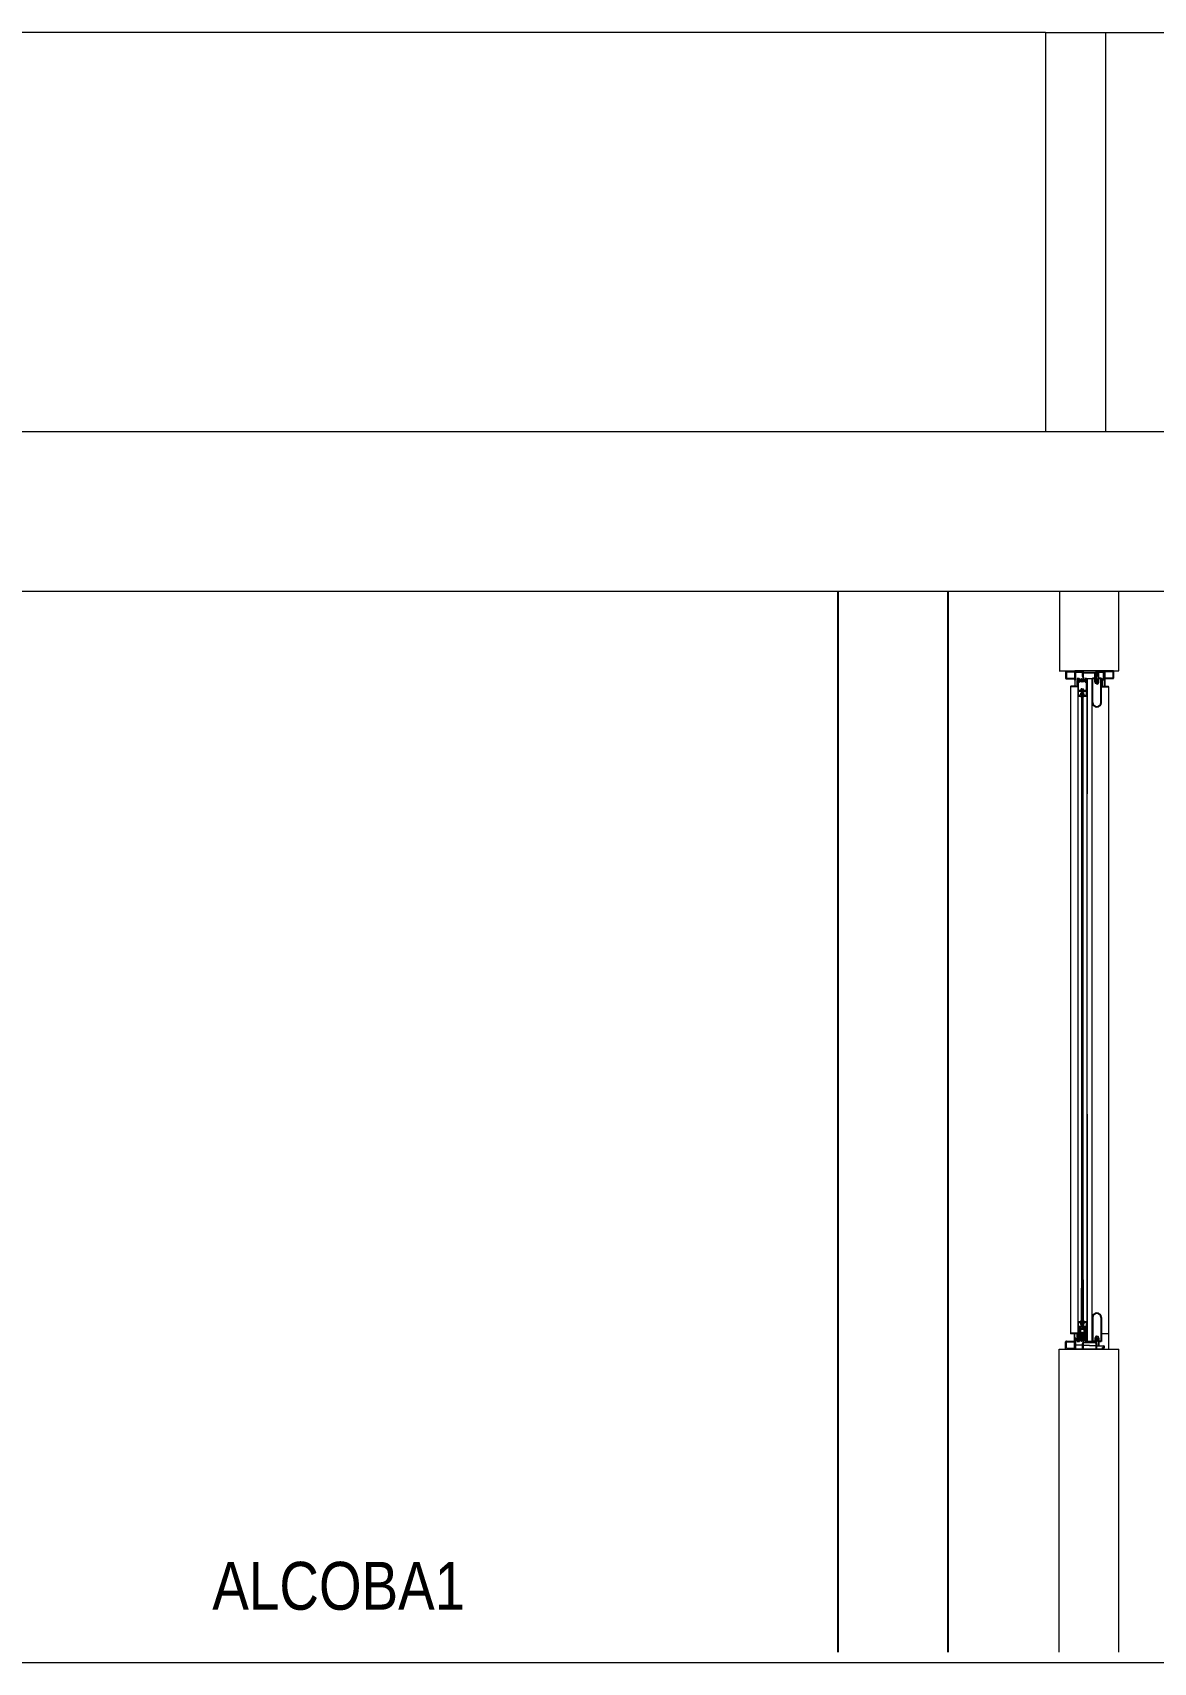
# Model space of a CAD drawing. Extents: x 1270 to 1442, y 932 to 1016.
# Drawn here: x 1431.129 to 1433.94, y 993.552 to 997.637 of the extents above; entities that cross this region are included whole.
import ezdxf

# ---------------------------------------------------------------- set-up
doc = ezdxf.new("R2010")
doc.units = 0
doc.header["$MEASUREMENT"] = 0
doc.layers.add('arquitecturapasito', color=252, linetype='Continuous', lineweight=5)
doc.layers.add('ventanas', color=4, linetype='Continuous', lineweight=9)
for name, color, linetype in [('GUIATAPA', 7, 'Continuous'), ('REFEREN', 1, 'Continuous'), ('VIDRIOS', 4, 'Continuous')]:
    doc.layers.add(name, color=color, linetype=linetype)
doc.styles.add('MtXpl_Arial_Narrow', font='')
doc.styles.get('MtXpl_Arial_Narrow').set_extended_font_data('Arial Narrow')

msp = doc.modelspace()

# ---------------------------------------------------------------- linework, layer by layer
at = {"layer": 'arquitecturapasito', "color": 252}
for p, q in [((1433.6693, 997.6375), (1422.5884, 997.6375)), ((1433.6693, 997.6375), (1436.9275, 997.6375)), ((1433.6693, 997.6375), (1433.6693, 996.6375)), ((1433.8193, 997.6375), (1433.8193, 996.6375)), ((1422.5884, 996.6375), (1436.9221, 996.6375)), ((1422.5884, 996.2375), (1436.9275, 996.2375)), ((1433.1482, 993.5775), (1433.1482, 996.2375)), ((1433.1503, 993.5775), (1433.1503, 996.2375)), ((1433.424, 993.5775), (1433.424, 996.2375)), ((1433.4261, 993.5775), (1433.4261, 996.2375)), ((1433.7049, 996.0375), (1433.7049, 996.2375)), ((1433.8534, 996.0375), (1433.8534, 996.2375)), ((1433.7035, 996.0375), (1433.8534, 996.0375)), ((1433.7035, 993.5775), (1433.7035, 994.3375)), ((1433.7035, 994.3375), (1433.8527, 994.3375)), ((1433.8534, 993.5775), (1433.8527, 994.3375)), ((1422.61, 993.5523), (1433.8482, 993.5523)), ((1422.61, 993.5523), (1436.9562, 993.5523))]:
    msp.add_line(p, q, dxfattribs=at)
at = {"layer": 'GUIATAPA'}
for p, q in [((1433.787, 995.9584), (1433.787, 996.0185)), ((1433.7937, 996.0185), (1433.787, 996.0185)), ((1433.7937, 996.0096), (1433.7937, 996.0185)), ((1433.8088, 996.0185), (1433.802, 996.0185)), ((1433.802, 996.0096), (1433.802, 996.0185)), ((1433.8088, 995.9584), (1433.8088, 996.0185)), ((1433.787, 994.4166), (1433.787, 994.3565)), ((1433.8088, 994.4166), (1433.8088, 994.3565)), ((1433.7937, 994.3565), (1433.787, 994.3565)), ((1433.7937, 994.3653), (1433.7937, 994.3565)), ((1433.802, 994.3653), (1433.802, 994.3565)), ((1433.8088, 994.3565), (1433.802, 994.3565))]:
    msp.add_line(p, q, dxfattribs=at)
for centre, radius, start, end in [((1433.7979, 996.0096), 0.00415, 180, 0), ((1433.7979, 995.9584), 0.0109, 180, 0), ((1433.7979, 994.4166), 0.0109, 0, 180), ((1433.7979, 994.3653), 0.00415, 0, 180)]:
    msp.add_arc(centre, radius, start, end, dxfattribs=at)
at = {"layer": 'REFEREN'}
for p, q in [((1433.752, 996.0172), (1433.752, 996.0103)), ((1433.7528, 996.0172), (1433.752, 996.0172)), ((1433.7528, 996.0103), (1433.7528, 996.0172)), ((1433.7699, 996.0103), (1433.7699, 996.0172)), ((1433.7699, 996.0172), (1433.7707, 996.0172)), ((1433.7707, 996.0172), (1433.7707, 996.0103)), ((1433.752, 996.0103), (1433.7528, 996.0103)), ((1433.7707, 996.0103), (1433.7699, 996.0103)), ((1433.752, 994.3647), (1433.752, 994.3578)), ((1433.7528, 994.3647), (1433.752, 994.3647)), ((1433.752, 994.3578), (1433.7528, 994.3578)), ((1433.7528, 994.3578), (1433.7528, 994.3647)), ((1433.7699, 994.3578), (1433.7699, 994.3647)), ((1433.7699, 994.3647), (1433.7707, 994.3647)), ((1433.7707, 994.3578), (1433.7699, 994.3578)), ((1433.7707, 994.3647), (1433.7707, 994.3578))]:
    msp.add_line(p, q, dxfattribs=at)
for centre, radius, start, end in [((1433.7552, 996.0217), 0.00597, 246.6273, 303.8996), ((1433.7552, 996.0215), 0.00597, 246.6273, 303.8996), ((1433.7552, 996.0211), 0.00597, 246.6273, 303.8996), ((1433.7554, 996.0248), 0.00977, 254.835, 288.7448), ((1433.7553, 996.027), 0.0122, 258.1832, 285.2584), ((1433.7549, 996.0302), 0.0155, 262.2061, 283.141), ((1433.7555, 996.0359), 0.0216, 262.7637, 277.9281), ((1433.7558, 996.0804), 0.0663, 267.4255, 272.3498), ((1433.7884, 998.1493), 2.1358, 269.0443, 269.197), ((1433.7548, 995.9472), 0.0663, 86.7939, 91.7169), ((1433.7547, 995.9976), 0.0153, 75.5606, 96.9965), ((1433.7553, 996.0048), 0.00798, 66.1874, 108.0388), ((1433.7552, 996.0027), 0.00979, 70.4331, 104.2887), ((1433.7552, 996.0064), 0.00597, 56.1004, 113.3727), ((1433.7552, 996.0061), 0.00597, 56.1004, 113.3727), ((1433.7552, 996.0058), 0.00597, 56.1004, 113.3727), ((1433.7552, 995.9914), 0.0218, 81.2955, 96.1858), ((1433.7675, 996.0217), 0.00597, 236.1004, 293.3727), ((1433.7675, 996.0215), 0.00597, 236.1004, 293.3727), ((1433.7675, 996.0211), 0.00597, 236.1004, 293.3727), ((1433.7674, 996.0248), 0.00977, 251.2552, 285.165), ((1433.7674, 996.027), 0.0122, 254.7416, 281.8168), ((1433.7672, 996.0359), 0.0216, 262.0719, 277.2363), ((1433.7669, 996.0804), 0.0663, 267.6502, 272.5745), ((1433.7343, 998.1493), 2.1358, 270.803, 270.9557), ((1433.7679, 995.9472), 0.0663, 88.2831, 93.2061), ((1433.7675, 995.9914), 0.0218, 83.8142, 98.7045), ((1433.768, 995.9976), 0.0153, 83.0035, 104.4394), ((1433.7674, 996.0048), 0.00798, 71.9612, 113.8126), ((1433.7675, 996.0027), 0.00979, 75.7113, 109.5669), ((1433.7675, 996.0064), 0.00597, 66.6273, 123.8996), ((1433.7675, 996.0061), 0.00597, 66.6273, 123.8996), ((1433.7675, 996.0058), 0.00597, 66.6273, 123.8996), ((1433.7678, 996.0302), 0.0155, 256.859, 277.7939), ((1433.7552, 994.3692), 0.00597, 246.6273, 303.8996), ((1433.7552, 994.369), 0.00597, 246.6273, 303.8996), ((1433.7552, 994.3686), 0.00597, 246.6273, 303.8996), ((1433.7554, 994.3723), 0.00977, 254.835, 288.7448), ((1433.7553, 994.3745), 0.0122, 258.1832, 285.2584), ((1433.7549, 994.3777), 0.0155, 262.2061, 283.141), ((1433.7555, 994.3834), 0.0216, 262.7637, 277.9281), ((1433.7558, 994.4279), 0.0663, 267.4255, 272.3498), ((1433.7884, 996.4968), 2.1358, 269.0443, 269.197), ((1433.7548, 994.2947), 0.0663, 86.7939, 91.7169), ((1433.7547, 994.3451), 0.0153, 75.5606, 96.9965), ((1433.7553, 994.3523), 0.00798, 66.1874, 108.0388), ((1433.7552, 994.3502), 0.00979, 70.4331, 104.2887), ((1433.7552, 994.3539), 0.00597, 56.1004, 113.3727), ((1433.7552, 994.3536), 0.00597, 56.1004, 113.3727), ((1433.7552, 994.3533), 0.00597, 56.1004, 113.3727), ((1433.7552, 994.3389), 0.0218, 81.2955, 96.1858), ((1433.7675, 994.3692), 0.00597, 236.1004, 293.3727), ((1433.7675, 994.369), 0.00597, 236.1004, 293.3727), ((1433.7675, 994.3686), 0.00597, 236.1004, 293.3727), ((1433.7674, 994.3723), 0.00977, 251.2552, 285.165), ((1433.7674, 994.3745), 0.0122, 254.7416, 281.8168), ((1433.7672, 994.3834), 0.0216, 262.0719, 277.2363), ((1433.7669, 994.4279), 0.0663, 267.6502, 272.5745), ((1433.7343, 996.4968), 2.1358, 270.803, 270.9557), ((1433.7679, 994.2947), 0.0663, 88.2831, 93.2061), ((1433.7675, 994.3389), 0.0218, 83.8142, 98.7045), ((1433.768, 994.3451), 0.0153, 83.0035, 104.4394), ((1433.7674, 994.3523), 0.00798, 71.9612, 113.8126), ((1433.7675, 994.3502), 0.00979, 75.7113, 109.5669), ((1433.7675, 994.3539), 0.00597, 66.6273, 123.8996), ((1433.7675, 994.3536), 0.00597, 66.6273, 123.8996), ((1433.7675, 994.3533), 0.00597, 66.6273, 123.8996), ((1433.7678, 994.3777), 0.0155, 256.859, 277.7939)]:
    msp.add_arc(centre, radius, start, end, dxfattribs=at)
at = {"layer": 'ventanas'}
for p, q in [((1433.7196, 996.0375), (1433.7196, 996.0192)), ((1433.7196, 996.0375), (1433.7429, 996.0375)), ((1433.7214, 996.0175), (1433.7429, 996.0175)), ((1433.7216, 996.0355), (1433.7216, 996.0195)), ((1433.7216, 996.0355), (1433.7429, 996.0355)), ((1433.7216, 996.0195), (1433.7429, 996.0195)), ((1433.8177, 996.0375), (1433.7429, 996.0375)), ((1433.7429, 996.0355), (1433.7429, 996.0195)), ((1433.7429, 996.0175), (1433.7429, 995.999)), ((1433.7482, 996.0175), (1433.7482, 996)), ((1433.7497, 996.0185), (1433.7492, 996.0185)), ((1433.7502, 996.0185), (1433.7497, 996.0185)), ((1433.7497, 995.9975), (1433.7497, 996.0185)), ((1433.7502, 996.0185), (1433.7502, 994.9266)), ((1433.7726, 996.0185), (1433.7726, 994.9266)), ((1433.7726, 996.0185), (1433.7739, 996.0185)), ((1433.7739, 996.0185), (1433.7739, 995.8488)), ((1433.7739, 996.0185), (1433.7937, 996.0185)), ((1433.7854, 996.0185), (1433.7854, 994.9266)), ((1433.7929, 996.032), (1433.8029, 996.032)), ((1433.7929, 996.0185), (1433.7929, 996.032)), ((1433.7946, 996.0071), (1433.7946, 996.032)), ((1433.8012, 996.0071), (1433.8012, 996.032)), ((1433.8029, 996.0185), (1433.8029, 996.032)), ((1433.8096, 996.0185), (1433.8088, 996.0185)), ((1433.8096, 996.0185), (1433.8096, 995.9975)), ((1433.8096, 996.0185), (1433.8101, 996.0185)), ((1433.8111, 996.0175), (1433.8111, 996)), ((1433.8164, 996.0375), (1433.8164, 995.999)), ((1433.8396, 996.0375), (1433.8177, 996.0375)), ((1433.8177, 996.0355), (1433.8177, 996.0195)), ((1433.8376, 996.0355), (1433.8177, 996.0355)), ((1433.8376, 996.0195), (1433.8177, 996.0195)), ((1433.8177, 996.0175), (1433.8177, 995.999)), ((1433.8378, 996.0175), (1433.8177, 996.0175)), ((1433.8376, 996.0355), (1433.8376, 996.0195)), ((1433.8396, 996.0375), (1433.8396, 996.0192)), ((1433.7319, 995.9975), (1433.7319, 994.9266)), ((1433.7497, 995.9975), (1433.7319, 995.9975)), ((1433.7497, 995.9975), (1433.7319, 995.9975)), ((1433.7472, 995.999), (1433.7329, 995.999)), ((1433.7637, 995.9835), (1433.759, 995.9835)), ((1433.8096, 995.9975), (1433.8274, 995.9975)), ((1433.8121, 995.999), (1433.8264, 995.999)), ((1433.8274, 995.9975), (1433.8274, 994.9266)), ((1433.7561, 995.9745), (1433.7554, 995.9745)), ((1433.7558, 995.9758), (1433.7561, 995.9758)), ((1433.7566, 995.9753), (1433.7566, 995.975)), ((1433.7662, 995.975), (1433.7662, 995.9753)), ((1433.7667, 995.9758), (1433.7669, 995.9758)), ((1433.7674, 995.9745), (1433.7667, 995.9745)), ((1433.7739, 995.8488), (1433.7739, 995.7295)), ((1433.7319, 994.9266), (1433.7319, 994.3775)), ((1433.7502, 994.9266), (1433.7502, 994.4901)), ((1433.7726, 994.9266), (1433.7726, 994.4901)), ((1433.7739, 994.9266), (1433.7739, 994.3565)), ((1433.7854, 994.9266), (1433.7854, 994.3565)), ((1433.8274, 994.9266), (1433.8274, 994.3375)), ((1433.7319, 994.4901), (1433.7319, 994.3771)), ((1433.7502, 994.4901), (1433.7502, 994.3565)), ((1433.7726, 994.4901), (1433.7726, 994.3565)), ((1433.7561, 994.4061), (1433.7554, 994.4061)), ((1433.7558, 994.4048), (1433.7561, 994.4048)), ((1433.7566, 994.4053), (1433.7566, 994.4056)), ((1433.7637, 994.3971), (1433.759, 994.3971)), ((1433.7662, 994.4056), (1433.7662, 994.4053)), ((1433.7674, 994.4061), (1433.7667, 994.4061)), ((1433.7667, 994.4048), (1433.7669, 994.4048)), ((1433.7196, 994.3375), (1433.7196, 994.3558)), ((1433.7214, 994.3575), (1433.7416, 994.3575)), ((1433.7216, 994.3395), (1433.7216, 994.3555)), ((1433.7216, 994.3555), (1433.7416, 994.3555)), ((1433.7497, 994.3775), (1433.7319, 994.3775)), ((1433.7497, 994.3775), (1433.7319, 994.3775)), ((1433.7319, 994.3775), (1433.7319, 994.377)), ((1433.7472, 994.376), (1433.7329, 994.376)), ((1433.7416, 994.3375), (1433.7416, 994.376)), ((1433.7429, 994.3375), (1433.7429, 994.376)), ((1433.7482, 994.3575), (1433.7482, 994.375)), ((1433.7501, 994.3565), (1433.7489, 994.3565)), ((1433.751, 994.3565), (1433.7489, 994.3565)), ((1433.7497, 994.3565), (1433.7492, 994.3565)), ((1433.7497, 994.3565), (1433.7497, 994.3775)), ((1433.7497, 994.3565), (1433.7497, 994.3775)), ((1433.7502, 994.3565), (1433.7497, 994.3565)), ((1433.7497, 994.3565), (1433.7501, 994.3565)), ((1433.7634, 994.3513), (1433.7634, 994.3482)), ((1433.7645, 994.3522), (1433.7635, 994.3515)), ((1433.7637, 994.3479), (1433.7955, 994.3466)), ((1433.7945, 994.3535), (1433.7647, 994.3535)), ((1433.7647, 994.3535), (1433.7647, 994.3527)), ((1433.7718, 994.3565), (1433.7739, 994.3565)), ((1433.7854, 994.3565), (1433.7739, 994.3565)), ((1433.787, 994.3565), (1433.7854, 994.3565)), ((1433.7925, 994.3565), (1433.7925, 994.3535)), ((1433.7945, 994.3527), (1433.7945, 994.3535)), ((1433.7946, 994.3642), (1433.7946, 994.3524)), ((1433.7957, 994.3515), (1433.7947, 994.3522)), ((1433.7958, 994.3469), (1433.7958, 994.3513)), ((1433.8011, 994.3642), (1433.8011, 994.3462)), ((1433.8033, 994.3565), (1433.8033, 994.346)), ((1433.8088, 994.3765), (1433.8274, 994.3765)), ((1433.7196, 994.3375), (1433.7416, 994.3375)), ((1433.7216, 994.3395), (1433.7416, 994.3395)), ((1433.8177, 994.3375), (1433.7416, 994.3375)), ((1433.8124, 994.3375), (1433.8274, 994.3375))]:
    msp.add_line(p, q, dxfattribs=at)
at = {"layer": 'ventanas', "color": 7}
for p, q in [((1433.7431, 996.0147), (1433.7431, 996.037)), ((1433.7436, 996.0375), (1433.7439, 996.0375)), ((1433.7444, 996.037), (1433.7444, 996.0355)), ((1433.7444, 996.0332), (1433.7444, 996.0147)), ((1433.7449, 996.035), (1433.7614, 996.035)), ((1433.7614, 996.0337), (1433.7449, 996.0337)), ((1433.7505, 996.018), (1433.7505, 995.975)), ((1433.7536, 996.0185), (1433.751, 996.0185)), ((1433.7523, 996.0175), (1433.7526, 996.0175)), ((1433.7541, 996.0165), (1433.7541, 996.018)), ((1433.7582, 996.0103), (1433.7582, 996.0178)), ((1433.7586, 996.0182), (1433.7591, 996.0182)), ((1433.7595, 996.0178), (1433.7595, 996.0151)), ((1433.7619, 996.0355), (1433.7619, 996.037)), ((1433.7619, 996.0231), (1433.7619, 996.0332)), ((1433.7631, 996.0218), (1433.7621, 996.0228)), ((1433.7624, 996.0375), (1433.7627, 996.0375)), ((1433.7632, 996.037), (1433.7632, 996.034)), ((1433.7632, 996.0317), (1433.7632, 996.0237)), ((1433.7632, 996.0151), (1433.7632, 996.0214)), ((1433.7634, 996.0233), (1433.7644, 996.0223)), ((1433.7637, 996.0335), (1433.7955, 996.0335)), ((1433.7955, 996.0322), (1433.7637, 996.0322)), ((1433.7645, 996.022), (1433.7645, 996.0103)), ((1433.7687, 996.018), (1433.7687, 996.0165)), ((1433.7718, 996.0185), (1433.7692, 996.0185)), ((1433.7702, 996.0175), (1433.7705, 996.0175)), ((1433.7723, 995.975), (1433.7723, 996.018)), ((1433.7947, 996.0103), (1433.7947, 996.022)), ((1433.7949, 996.0223), (1433.7959, 996.0233)), ((1433.796, 996.034), (1433.796, 996.037)), ((1433.796, 996.0237), (1433.796, 996.0317)), ((1433.796, 996.0214), (1433.796, 996.0151)), ((1433.7972, 996.0228), (1433.7962, 996.0218)), ((1433.7965, 996.0375), (1433.7968, 996.0375)), ((1433.7973, 996.037), (1433.7973, 996.0355)), ((1433.7973, 996.0332), (1433.7973, 996.0231)), ((1433.7978, 996.035), (1433.8144, 996.035)), ((1433.8144, 996.0337), (1433.7978, 996.0337)), ((1433.7997, 996.0151), (1433.7997, 996.0178)), ((1433.8001, 996.0182), (1433.8006, 996.0182)), ((1433.801, 996.0178), (1433.801, 996.0103)), ((1433.8149, 996.0355), (1433.8149, 996.037)), ((1433.8149, 996.0147), (1433.8149, 996.0332)), ((1433.8154, 996.0375), (1433.8157, 996.0375)), ((1433.8162, 996.037), (1433.8162, 996.0147)), ((1433.7439, 996.0142), (1433.7436, 996.0142)), ((1433.7518, 996.0105), (1433.7518, 996.017)), ((1433.7518, 995.989), (1433.7518, 996.0085)), ((1433.7518, 995.9763), (1433.7518, 995.986)), ((1433.7526, 996.01), (1433.7523, 996.01)), ((1433.7523, 996.009), (1433.7536, 996.009)), ((1433.7575, 995.9885), (1433.7523, 995.9885)), ((1433.7523, 995.9865), (1433.7609, 995.9865)), ((1433.7531, 996.017), (1433.7531, 996.0165)), ((1433.7531, 996.011), (1433.7531, 996.0105)), ((1433.7541, 996.0095), (1433.7541, 996.011)), ((1433.758, 995.9906), (1433.758, 995.989)), ((1433.7614, 996.0092), (1433.7582, 996.0103)), ((1433.7595, 995.993), (1433.7592, 995.993)), ((1433.7593, 995.989), (1433.7593, 995.9906)), ((1433.7597, 996.0147), (1433.7601, 996.0143)), ((1433.763, 995.9885), (1433.7598, 995.9885)), ((1433.7612, 995.9866), (1433.7614, 995.9868)), ((1433.7645, 996.0103), (1433.7614, 996.0092)), ((1433.7614, 995.9868), (1433.7615, 995.9866)), ((1433.7619, 995.9865), (1433.7705, 995.9865)), ((1433.7626, 996.0143), (1433.7631, 996.0147)), ((1433.7636, 995.993), (1433.7632, 995.993)), ((1433.7635, 995.9906), (1433.7635, 995.989)), ((1433.7648, 995.989), (1433.7648, 995.9906)), ((1433.7705, 995.9885), (1433.7653, 995.9885)), ((1433.7687, 996.011), (1433.7687, 996.0095)), ((1433.7692, 996.009), (1433.7705, 996.009)), ((1433.7697, 996.0165), (1433.7697, 996.017)), ((1433.7697, 996.0105), (1433.7697, 996.011)), ((1433.7705, 996.01), (1433.7702, 996.01)), ((1433.771, 996.017), (1433.771, 996.0105)), ((1433.771, 996.0085), (1433.771, 995.989)), ((1433.771, 995.986), (1433.771, 995.9763)), ((1433.7979, 996.0092), (1433.7947, 996.0103)), ((1433.7962, 996.0147), (1433.7966, 996.0143)), ((1433.801, 996.0103), (1433.7979, 996.0092)), ((1433.7991, 996.0143), (1433.7996, 996.0147)), ((1433.8157, 996.0142), (1433.8154, 996.0142)), ((1433.751, 995.9745), (1433.7561, 995.9745)), ((1433.7561, 995.9758), (1433.7523, 995.9758)), ((1433.7566, 995.975), (1433.7566, 995.9753)), ((1433.7662, 995.9753), (1433.7662, 995.975)), ((1433.7705, 995.9758), (1433.7667, 995.9758)), ((1433.7667, 995.9745), (1433.7718, 995.9745)), ((1433.7505, 994.4056), (1433.7505, 994.357)), ((1433.7561, 994.4061), (1433.751, 994.4061)), ((1433.7518, 994.3946), (1433.7518, 994.4043)), ((1433.7518, 994.391), (1433.7518, 994.3916)), ((1433.7518, 994.3665), (1433.7518, 994.389)), ((1433.7523, 994.4048), (1433.756, 994.4048)), ((1433.7609, 994.3941), (1433.7523, 994.3941)), ((1433.7523, 994.3921), (1433.7575, 994.3921)), ((1433.753, 994.3905), (1433.7523, 994.3905)), ((1433.7523, 994.3895), (1433.753, 994.3895)), ((1433.7535, 994.39), (1433.7535, 994.39)), ((1433.756, 994.4048), (1433.7561, 994.4048)), ((1433.7566, 994.4053), (1433.7566, 994.4056)), ((1433.758, 994.3916), (1433.758, 994.39)), ((1433.7592, 994.3876), (1433.7595, 994.3876)), ((1433.7593, 994.39), (1433.7593, 994.3916)), ((1433.7598, 994.3921), (1433.763, 994.3921)), ((1433.7614, 994.3938), (1433.7612, 994.394)), ((1433.7615, 994.394), (1433.7614, 994.3938)), ((1433.7705, 994.3941), (1433.7619, 994.3941)), ((1433.7632, 994.3876), (1433.7636, 994.3876)), ((1433.7635, 994.3916), (1433.7635, 994.39)), ((1433.7648, 994.39), (1433.7648, 994.3916)), ((1433.7653, 994.3921), (1433.7705, 994.3921)), ((1433.7662, 994.4056), (1433.7662, 994.4053)), ((1433.7718, 994.4061), (1433.7667, 994.4061)), ((1433.7667, 994.4048), (1433.7705, 994.4048)), ((1433.7693, 994.39), (1433.7693, 994.39)), ((1433.7705, 994.3905), (1433.7698, 994.3905)), ((1433.7698, 994.3895), (1433.7705, 994.3895)), ((1433.771, 994.4043), (1433.771, 994.3946)), ((1433.771, 994.3916), (1433.771, 994.391)), ((1433.771, 994.389), (1433.771, 994.3665)), ((1433.7723, 994.357), (1433.7723, 994.4056)), ((1433.7431, 994.338), (1433.7431, 994.3653)), ((1433.7436, 994.3658), (1433.7439, 994.3658)), ((1433.7444, 994.3653), (1433.7444, 994.3491)), ((1433.7444, 994.3468), (1433.7444, 994.3393)), ((1433.7448, 994.3486), (1433.7614, 994.3479)), ((1433.7614, 994.3466), (1433.7449, 994.3473)), ((1433.751, 994.3565), (1433.7536, 994.3565)), ((1433.7518, 994.358), (1433.7518, 994.3645)), ((1433.7536, 994.366), (1433.7523, 994.366)), ((1433.7523, 994.365), (1433.7526, 994.365)), ((1433.7526, 994.3575), (1433.7523, 994.3575)), ((1433.7531, 994.3645), (1433.7531, 994.364)), ((1433.7531, 994.3585), (1433.7531, 994.358)), ((1433.7541, 994.364), (1433.7541, 994.3655)), ((1433.7541, 994.357), (1433.7541, 994.3585)), ((1433.7582, 994.3646), (1433.7614, 994.3658)), ((1433.7582, 994.3572), (1433.7582, 994.3646)), ((1433.7591, 994.3568), (1433.7586, 994.3568)), ((1433.7595, 994.3599), (1433.7595, 994.3572)), ((1433.7601, 994.3607), (1433.7597, 994.3602)), ((1433.7614, 994.3658), (1433.7645, 994.3646)), ((1433.7619, 994.3484), (1433.7619, 994.3518)), ((1433.7619, 994.338), (1433.7619, 994.3461)), ((1433.7621, 994.3522), (1433.7631, 994.3532)), ((1433.7631, 994.3602), (1433.7626, 994.3607)), ((1433.7632, 994.3535), (1433.7632, 994.3599)), ((1433.7632, 994.3513), (1433.7632, 994.3483)), ((1433.7632, 994.346), (1433.7632, 994.338)), ((1433.7644, 994.3526), (1433.7634, 994.3516)), ((1433.7637, 994.3478), (1433.7955, 994.3465)), ((1433.7955, 994.3452), (1433.7637, 994.3465)), ((1433.7645, 994.3646), (1433.7645, 994.353)), ((1433.7687, 994.3655), (1433.7687, 994.364)), ((1433.7687, 994.3585), (1433.7687, 994.357)), ((1433.7705, 994.366), (1433.7692, 994.366)), ((1433.7692, 994.3565), (1433.7718, 994.3565)), ((1433.7697, 994.364), (1433.7697, 994.3645)), ((1433.7697, 994.358), (1433.7697, 994.3585)), ((1433.7702, 994.365), (1433.7705, 994.365)), ((1433.7705, 994.3575), (1433.7702, 994.3575)), ((1433.771, 994.3645), (1433.771, 994.358)), ((1433.7947, 994.3646), (1433.7979, 994.3658)), ((1433.7947, 994.353), (1433.7947, 994.3646)), ((1433.7959, 994.3516), (1433.7949, 994.3526)), ((1433.796, 994.3599), (1433.796, 994.3535)), ((1433.796, 994.347), (1433.796, 994.3513)), ((1433.796, 994.338), (1433.796, 994.3447)), ((1433.7966, 994.3607), (1433.7962, 994.3602)), ((1433.7962, 994.3532), (1433.7972, 994.3522)), ((1433.7973, 994.3518), (1433.7973, 994.3469)), ((1433.7973, 994.3446), (1433.7973, 994.338)), ((1433.7978, 994.3464), (1433.8157, 994.3455)), ((1433.8144, 994.3441), (1433.7978, 994.3451)), ((1433.7979, 994.3658), (1433.801, 994.3646)), ((1433.7996, 994.3602), (1433.7991, 994.3607)), ((1433.7997, 994.3572), (1433.7997, 994.3599)), ((1433.8006, 994.3568), (1433.8001, 994.3568)), ((1433.801, 994.3646), (1433.801, 994.3572)), ((1433.8149, 994.3423), (1433.8149, 994.3436)), ((1433.8162, 994.345), (1433.8162, 994.341)), ((1433.7456, 994.3375), (1433.7436, 994.3375)), ((1433.7449, 994.3388), (1433.7456, 994.3388)), ((1433.7461, 994.3383), (1433.7461, 994.338)), ((1433.7627, 994.3375), (1433.7624, 994.3375)), ((1433.7968, 994.3375), (1433.7965, 994.3375)), ((1433.8119, 994.338), (1433.8119, 994.3413)), ((1433.8124, 994.3418), (1433.8144, 994.3418)), ((1433.8127, 994.3375), (1433.8124, 994.3375)), ((1433.8132, 994.3375), (1433.8132, 994.3375)), ((1433.8157, 994.3405), (1433.8137, 994.3405))]:
    msp.add_line(p, q, dxfattribs=at)
at = {"layer": 'ventanas', "linetype": 'Continuous'}
for p, q in [((1433.7482, 996.0174), (1433.7492, 996.0185)), ((1433.7482, 996.0165), (1433.7497, 996.018)), ((1433.7482, 996.0156), (1433.7497, 996.0171)), ((1433.8096, 996.0178), (1433.8102, 996.0185)), ((1433.8096, 996.0169), (1433.8108, 996.0182)), ((1433.8096, 996.016), (1433.8111, 996.0175)), ((1433.7319, 995.9976), (1433.7333, 995.999)), ((1433.7327, 995.9975), (1433.7342, 995.999)), ((1433.7335, 995.9975), (1433.735, 995.999)), ((1433.7344, 995.9975), (1433.7359, 995.999)), ((1433.7353, 995.9975), (1433.7368, 995.999)), ((1433.7362, 995.9975), (1433.7377, 995.999)), ((1433.7371, 995.9975), (1433.7386, 995.999)), ((1433.738, 995.9975), (1433.7395, 995.999)), ((1433.7388, 995.9975), (1433.7403, 995.999)), ((1433.7397, 995.9975), (1433.7412, 995.999)), ((1433.7406, 995.9975), (1433.7421, 995.999)), ((1433.7415, 995.9975), (1433.743, 995.999)), ((1433.7424, 995.9975), (1433.7439, 995.999)), ((1433.7433, 995.9975), (1433.7448, 995.999)), ((1433.7441, 995.9975), (1433.7456, 995.999)), ((1433.745, 995.9975), (1433.7465, 995.999)), ((1433.7459, 995.9975), (1433.7475, 995.999)), ((1433.7468, 995.9975), (1433.7497, 996.0004)), ((1433.7477, 995.9975), (1433.7497, 995.9995)), ((1433.7481, 995.9997), (1433.7497, 996.0012)), ((1433.7482, 996.0148), (1433.7497, 996.0163)), ((1433.7482, 996.0139), (1433.7497, 996.0154)), ((1433.7482, 996.013), (1433.7497, 996.0145)), ((1433.7482, 996.0121), (1433.7497, 996.0136)), ((1433.7482, 996.0112), (1433.7497, 996.0127)), ((1433.7482, 996.0103), (1433.7497, 996.0118)), ((1433.7482, 996.0095), (1433.7497, 996.011)), ((1433.7482, 996.0086), (1433.7497, 996.0101)), ((1433.7482, 996.0077), (1433.7497, 996.0092)), ((1433.7482, 996.0068), (1433.7497, 996.0083)), ((1433.7482, 996.0059), (1433.7497, 996.0074)), ((1433.7482, 996.005), (1433.7497, 996.0065)), ((1433.7482, 996.0042), (1433.7497, 996.0057)), ((1433.7482, 996.0033), (1433.7497, 996.0048)), ((1433.7482, 996.0024), (1433.7497, 996.0039)), ((1433.7482, 996.0015), (1433.7497, 996.003)), ((1433.7482, 996.0006), (1433.7497, 996.0021)), ((1433.7486, 995.9975), (1433.7497, 995.9986)), ((1433.7494, 995.9975), (1433.7497, 995.9977)), ((1433.8096, 996.0152), (1433.8111, 996.0167)), ((1433.8096, 996.0143), (1433.8111, 996.0158)), ((1433.8096, 996.0134), (1433.8111, 996.0149)), ((1433.8096, 996.0125), (1433.8111, 996.014)), ((1433.8096, 996.0116), (1433.8111, 996.0131)), ((1433.8096, 996.0107), (1433.8111, 996.0122)), ((1433.8096, 996.0099), (1433.8111, 996.0114)), ((1433.8096, 996.009), (1433.8111, 996.0105)), ((1433.8096, 996.0081), (1433.8111, 996.0096)), ((1433.8096, 996.0072), (1433.8111, 996.0087)), ((1433.8096, 996.0063), (1433.8111, 996.0078)), ((1433.8096, 996.0054), (1433.8111, 996.0069)), ((1433.8096, 996.0045), (1433.8111, 996.006)), ((1433.8096, 996.0037), (1433.8111, 996.0052)), ((1433.8096, 996.0028), (1433.8111, 996.0043)), ((1433.8096, 996.0019), (1433.8111, 996.0034)), ((1433.8096, 996.001), (1433.8111, 996.0025)), ((1433.8096, 996.0001), (1433.8111, 996.0016)), ((1433.8096, 995.9992), (1433.8111, 996.0007)), ((1433.8096, 995.9984), (1433.8111, 995.9999)), ((1433.8096, 995.9975), (1433.8113, 995.9993)), ((1433.8104, 995.9975), (1433.8119, 995.999)), ((1433.8113, 995.9975), (1433.8128, 995.999)), ((1433.8122, 995.9975), (1433.8137, 995.999)), ((1433.8131, 995.9975), (1433.8146, 995.999)), ((1433.814, 995.9975), (1433.8155, 995.999)), ((1433.8149, 995.9975), (1433.8164, 995.999)), ((1433.8157, 995.9975), (1433.8172, 995.999)), ((1433.8166, 995.9975), (1433.8181, 995.999)), ((1433.8175, 995.9975), (1433.819, 995.999)), ((1433.8184, 995.9975), (1433.8199, 995.999)), ((1433.8193, 995.9975), (1433.8208, 995.999)), ((1433.8202, 995.9975), (1433.8217, 995.999)), ((1433.821, 995.9975), (1433.8225, 995.999)), ((1433.8219, 995.9975), (1433.8234, 995.999)), ((1433.8228, 995.9975), (1433.8243, 995.999)), ((1433.8237, 995.9975), (1433.8252, 995.999)), ((1433.8246, 995.9975), (1433.8261, 995.999)), ((1433.8255, 995.9975), (1433.8268, 995.9988)), ((1433.8263, 995.9975), (1433.8272, 995.9984)), ((1433.8272, 995.9975), (1433.8274, 995.9976)), ((1433.7319, 994.3774), (1433.7333, 994.376)), ((1433.7327, 994.3775), (1433.7342, 994.376)), ((1433.7335, 994.3775), (1433.735, 994.376)), ((1433.7344, 994.3775), (1433.7359, 994.376)), ((1433.7353, 994.3775), (1433.7368, 994.376)), ((1433.7362, 994.3775), (1433.7377, 994.376)), ((1433.7371, 994.3775), (1433.7386, 994.376)), ((1433.738, 994.3775), (1433.7395, 994.376)), ((1433.7388, 994.3775), (1433.7403, 994.376)), ((1433.7397, 994.3775), (1433.7412, 994.376)), ((1433.7406, 994.3775), (1433.7421, 994.376)), ((1433.7415, 994.3775), (1433.743, 994.376)), ((1433.7424, 994.3775), (1433.7439, 994.376)), ((1433.7433, 994.3775), (1433.7448, 994.376)), ((1433.7441, 994.3775), (1433.7456, 994.376)), ((1433.745, 994.3775), (1433.7465, 994.376)), ((1433.7459, 994.3775), (1433.7475, 994.3759)), ((1433.7468, 994.3775), (1433.7497, 994.3746)), ((1433.7477, 994.3775), (1433.7497, 994.3755)), ((1433.7481, 994.3753), (1433.7497, 994.3737)), ((1433.7482, 994.3743), (1433.7497, 994.3728)), ((1433.7482, 994.3734), (1433.7497, 994.3719)), ((1433.7482, 994.3726), (1433.7497, 994.3711)), ((1433.7482, 994.3717), (1433.7497, 994.3702)), ((1433.7482, 994.3708), (1433.7497, 994.3693)), ((1433.7482, 994.3699), (1433.7497, 994.3684)), ((1433.7482, 994.369), (1433.7497, 994.3675)), ((1433.7482, 994.3681), (1433.7497, 994.3666)), ((1433.7482, 994.3673), (1433.7497, 994.3658)), ((1433.7482, 994.3664), (1433.7497, 994.3649)), ((1433.7482, 994.3655), (1433.7497, 994.364)), ((1433.7482, 994.3646), (1433.7497, 994.3631)), ((1433.7482, 994.3637), (1433.7497, 994.3622)), ((1433.7482, 994.3628), (1433.7497, 994.3613)), ((1433.7482, 994.362), (1433.7497, 994.3605)), ((1433.7482, 994.3611), (1433.7497, 994.3596)), ((1433.7482, 994.3602), (1433.7497, 994.3587)), ((1433.7482, 994.3593), (1433.7497, 994.3578)), ((1433.7482, 994.3584), (1433.7497, 994.3569)), ((1433.7482, 994.3575), (1433.7492, 994.3565)), ((1433.7486, 994.3775), (1433.7497, 994.3764)), ((1433.7494, 994.3775), (1433.7497, 994.3772))]:
    msp.add_line(p, q, dxfattribs=at)
at = {"layer": 'ventanas', "color": 4}
for p, q in [((1433.7594, 995.9825), (1433.7594, 994.9266)), ((1433.7604, 995.8488), (1433.7604, 995.9833)), ((1433.7614, 994.9266), (1433.7614, 995.9835)), ((1433.7624, 995.8488), (1433.7624, 995.9833)), ((1433.7634, 994.9266), (1433.7634, 995.9825)), ((1433.7604, 995.8488), (1433.7604, 995.7295)), ((1433.7624, 995.8488), (1433.7624, 995.7295)), ((1433.7594, 994.9266), (1433.7594, 994.4901)), ((1433.7604, 994.9266), (1433.7604, 994.3987)), ((1433.7614, 994.4901), (1433.7614, 994.9266)), ((1433.7624, 994.9266), (1433.7624, 994.3987)), ((1433.7634, 994.5108), (1433.7634, 994.9266)), ((1433.7634, 994.5108), (1433.7634, 994.3995)), ((1433.7594, 994.3995), (1433.7594, 994.4901)), ((1433.7614, 994.4901), (1433.7614, 994.3985))]:
    msp.add_line(p, q, dxfattribs=at)
at = {"layer": 'ventanas'}
for centre, radius, start, end in [((1433.7215, 996.0194), 0.00191, 173.8359, 273.0344), ((1433.7495, 996.0172), 0.00136, 103.6839, 166.3161), ((1433.8101, 996.0175), 0.001, 0, 90), ((1433.8377, 996.0194), 0.00191, 266.9656, 6.1641), ((1433.7329, 995.9979), 0.00112, 92.4486, 200.1712), ((1433.7472, 996), 0.001, 270, 0), ((1433.7119, 995.9964), 0.0485, 334.8674, 344.0172), ((1433.759, 995.983), 0.0005, 90, 174.3462), ((1433.7637, 995.983), 0.0005, 5.6538, 90), ((1433.8108, 995.9964), 0.0485, 195.9828, 205.1326), ((1433.8121, 996), 0.001, 180, 270), ((1433.8262, 995.9978), 0.0012, 345.1862, 82.1939), ((1433.76, 995.9787), 0.00626, 222.5068, 264.3631), ((1433.7561, 995.9753), 0.0005, 0, 89.6311), ((1433.7561, 995.975), 0.0005, 270, 360), ((1433.7628, 995.9787), 0.00626, 275.6369, 317.4932), ((1433.7667, 995.9753), 0.000499, 90.2799, 179.911), ((1433.7667, 995.975), 0.0005, 180, 270), ((1433.76, 994.4019), 0.00626, 95.6369, 137.4932), ((1433.7119, 994.3842), 0.0485, 15.9828, 25.1326), ((1433.7561, 994.4056), 0.0005, 0, 90), ((1433.7561, 994.4053), 0.0005, 270.3689, 360), ((1433.759, 994.3976), 0.0005, 185.6538, 270), ((1433.7628, 994.4019), 0.00626, 42.5068, 84.3631), ((1433.7637, 994.3976), 0.0005, 270, 354.3462), ((1433.8108, 994.3842), 0.0485, 154.8674, 164.0172), ((1433.7667, 994.4056), 0.0005, 90, 180), ((1433.7667, 994.4053), 0.000499, 180.089, 269.7201), ((1433.7215, 994.3556), 0.00191, 86.9656, 186.1641), ((1433.7329, 994.377), 0.001, 180, 270), ((1433.7472, 994.375), 0.001, 0, 90), ((1433.7492, 994.3575), 0.001, 180, 270), ((1433.7637, 994.3513), 0.0003, 135, 180), ((1433.7637, 994.3482), 0.0003, 180, 267.6577), ((1433.764, 994.3527), 0.0007, 315, 360), ((1433.7914, 994.3692), 0.00597, 291.8218, 303.8996), ((1433.7914, 994.3691), 0.00597, 291.8218, 303.8996), ((1433.7914, 994.3687), 0.00597, 291.8218, 303.8996), ((1433.7916, 994.3723), 0.00977, 281.9899, 288.7448), ((1433.7916, 994.3745), 0.0122, 279.9024, 285.2584), ((1433.7912, 994.3777), 0.0155, 279.1683, 283.141), ((1433.7918, 994.3834), 0.0216, 274.9622, 277.9281), ((1433.792, 994.4279), 0.0663, 271.3898, 272.3498), ((1433.8247, 996.4969), 2.1358, 269.1673, 269.197), ((1433.7911, 994.2947), 0.0663, 86.7939, 87.754), ((1433.7915, 994.3389), 0.0218, 81.2955, 84.2333), ((1433.7909, 994.3451), 0.0153, 75.5606, 79.8039), ((1433.7915, 994.3523), 0.00798, 66.1874, 74.6505), ((1433.7915, 994.3502), 0.00979, 70.4331, 77.2009), ((1433.7914, 994.3539), 0.00597, 56.1004, 68.1782), ((1433.7914, 994.3536), 0.00597, 56.1004, 68.1782), ((1433.7914, 994.3533), 0.00597, 56.1004, 68.1782), ((1433.7952, 994.3527), 0.0007, 180, 225), ((1433.7955, 994.3469), 0.0003, 267.6577, 0), ((1433.7955, 994.3513), 0.0003, 0, 45), ((1433.8043, 994.3692), 0.00597, 236.1004, 248.1782), ((1433.8043, 994.3691), 0.00597, 236.1004, 248.1782), ((1433.8043, 994.3687), 0.00597, 236.1004, 248.1782), ((1433.8041, 994.3723), 0.00977, 251.2552, 258.0101), ((1433.8042, 994.3745), 0.0122, 254.7416, 260.0976), ((1433.8046, 994.3777), 0.0155, 256.859, 260.8317), ((1433.8039, 994.3834), 0.0216, 262.0719, 265.0378), ((1433.8037, 994.4279), 0.0663, 267.6502, 268.6102), ((1433.771, 996.4969), 2.1358, 270.803, 270.8327), ((1433.8047, 994.2947), 0.0663, 92.246, 93.2061), ((1433.8043, 994.3389), 0.0218, 95.7667, 98.7045), ((1433.8048, 994.3451), 0.0153, 100.1961, 104.4394), ((1433.8042, 994.3523), 0.00798, 105.3495, 113.8126), ((1433.8042, 994.3502), 0.00979, 102.7991, 109.5669), ((1433.8043, 994.3539), 0.00597, 111.8218, 123.8996), ((1433.8043, 994.3536), 0.00597, 111.8218, 123.8996), ((1433.8043, 994.3533), 0.00597, 111.8218, 123.8996)]:
    msp.add_arc(centre, radius, start, end, dxfattribs=at)
at = {"layer": 'ventanas', "color": 7}
for centre, radius, start, end in [((1433.7436, 996.037), 0.0005, 90, 180), ((1433.7439, 996.037), 0.0005, 0, 90), ((1433.7449, 996.0355), 0.0005, 180, 270), ((1433.7449, 996.0332), 0.0005, 90, 180), ((1433.751, 996.018), 0.0005, 90, 180), ((1433.7523, 996.017), 0.0005, 90, 180), ((1433.7526, 996.017), 0.0005, 0, 90), ((1433.7536, 996.018), 0.0005, 0, 90), ((1433.7586, 996.0178), 0.0004, 90, 180), ((1433.7591, 996.0178), 0.0004, 360, 90), ((1433.7614, 996.0355), 0.0005, 270, 360), ((1433.7614, 996.0332), 0.0005, 0, 90), ((1433.7624, 996.037), 0.0005, 90, 180), ((1433.7624, 996.0231), 0.0005, 180, 225), ((1433.7627, 996.037), 0.0005, 0, 90), ((1433.7627, 996.0214), 0.0005, 360, 45), ((1433.7637, 996.034), 0.0005, 180, 270), ((1433.7637, 996.0317), 0.0005, 90, 180), ((1433.7637, 996.0237), 0.0005, 180, 225), ((1433.764, 996.022), 0.0005, 0, 45), ((1433.7692, 996.018), 0.0005, 90, 180), ((1433.7702, 996.017), 0.0005, 90, 180), ((1433.7705, 996.017), 0.0005, 360, 90), ((1433.7718, 996.018), 0.0005, 0, 90), ((1433.7952, 996.022), 0.0005, 135, 180), ((1433.7955, 996.034), 0.0005, 270, 360), ((1433.7955, 996.0317), 0.0005, 0, 90), ((1433.7955, 996.0237), 0.0005, 315, 360), ((1433.7965, 996.037), 0.0005, 90, 180), ((1433.7965, 996.0214), 0.0005, 135, 180), ((1433.7968, 996.037), 0.0005, 0, 90), ((1433.7968, 996.0231), 0.0005, 315, 0), ((1433.7978, 996.0355), 0.0005, 180, 270), ((1433.7978, 996.0332), 0.0005, 90, 180), ((1433.8001, 996.0178), 0.0004, 90, 180), ((1433.8006, 996.0178), 0.0004, 360, 90), ((1433.8144, 996.0355), 0.0005, 270, 360), ((1433.8144, 996.0332), 0.0005, 0, 90), ((1433.8154, 996.037), 0.0005, 90, 180), ((1433.8157, 996.037), 0.0005, 0, 90), ((1433.7436, 996.0147), 0.0005, 180, 270), ((1433.7439, 996.0147), 0.0005, 270, 0), ((1433.7523, 996.0105), 0.0005, 180, 270), ((1433.7523, 996.0085), 0.0005, 90, 180), ((1433.7523, 995.989), 0.0005, 180, 270), ((1433.7523, 995.986), 0.0005, 90, 180), ((1433.7526, 996.0105), 0.0005, 270, 0), ((1433.7536, 996.0165), 0.0005, 180, 0), ((1433.7536, 996.011), 0.0005, 0, 180), ((1433.7536, 996.0095), 0.0005, 270, 0), ((1433.7575, 995.989), 0.00049, 270, 0), ((1433.7614, 995.9906), 0.0034, 139.0673, 180), ((1433.7592, 995.9925), 0.0005, 90, 139.0673), ((1433.7614, 995.9906), 0.0021, 133.9694, 180), ((1433.7598, 995.989), 0.00049, 180, 270), ((1433.76, 996.0151), 0.0005, 180, 225), ((1433.7614, 996.0125), 0.00185, 132.409, 47.591), ((1433.7595, 995.9925), 0.000517, 313.9694, 90), ((1433.7599, 996.0141), 0.0003, 312.409, 45), ((1433.7609, 995.987), 0.0005, 270, 314.5721), ((1433.7619, 995.987), 0.0005, 225.4279, 270), ((1433.7628, 996.0141), 0.0003, 135, 227.591), ((1433.7632, 995.9925), 0.000517, 90, 226.0306), ((1433.7614, 995.9906), 0.0021, 0, 46.0306), ((1433.763, 995.989), 0.00049, 270, 0), ((1433.7627, 996.0151), 0.0005, 315, 0), ((1433.7636, 995.9925), 0.0005, 40.9327, 90), ((1433.7614, 995.9906), 0.0034, 360, 40.9327), ((1433.7653, 995.989), 0.00049, 180, 270), ((1433.7692, 996.0165), 0.0005, 180, 0), ((1433.7692, 996.011), 0.0005, 0, 180), ((1433.7692, 996.0095), 0.0005, 180, 270), ((1433.7702, 996.0105), 0.0005, 180, 270), ((1433.7705, 996.0105), 0.0005, 270, 0), ((1433.7705, 996.0085), 0.0005, 0, 90), ((1433.7705, 995.989), 0.0005, 270, 0), ((1433.7705, 995.986), 0.0005, 360, 90), ((1433.7965, 996.0151), 0.0005, 180, 225), ((1433.7979, 996.0125), 0.00185, 132.409, 47.591), ((1433.7964, 996.0141), 0.0003, 312.409, 45), ((1433.7993, 996.0141), 0.0003, 135, 227.591), ((1433.7992, 996.0151), 0.0005, 315, 360), ((1433.8154, 996.0147), 0.0005, 180, 270), ((1433.8157, 996.0147), 0.0005, 270, 0), ((1433.751, 995.975), 0.0005, 180, 270), ((1433.7523, 995.9763), 0.0005, 180, 270), ((1433.7561, 995.9753), 0.0005, 0, 90), ((1433.7561, 995.975), 0.0005, 270, 360), ((1433.7667, 995.9753), 0.0005, 90, 180), ((1433.7667, 995.975), 0.0005, 180, 270), ((1433.7705, 995.9763), 0.0005, 270, 0), ((1433.7718, 995.975), 0.0005, 270, 360), ((1433.751, 994.4056), 0.0005, 90, 180), ((1433.7523, 994.4043), 0.0005, 90, 180), ((1433.7523, 994.3946), 0.0005, 180, 270), ((1433.7523, 994.3916), 0.0005, 90, 180), ((1433.7523, 994.391), 0.0005, 180, 270), ((1433.7523, 994.389), 0.00049, 90, 180), ((1433.753, 994.39), 0.0005, 0, 90), ((1433.753, 994.39), 0.00049, 270, 0), ((1433.7561, 994.4056), 0.0005, 0, 90), ((1433.7561, 994.4053), 0.0005, 270, 360), ((1433.7575, 994.3916), 0.00049, 0, 90), ((1433.7614, 994.39), 0.0034, 180, 220.9327), ((1433.7592, 994.3881), 0.0005, 220.9327, 270), ((1433.7598, 994.3916), 0.00049, 90, 180), ((1433.7614, 994.39), 0.0021, 180, 226.0306), ((1433.7595, 994.3881), 0.000517, 270, 46.0306), ((1433.7609, 994.3936), 0.0005, 45.4279, 90), ((1433.7619, 994.3936), 0.0005, 90, 134.5721), ((1433.7632, 994.3881), 0.000517, 133.9694, 270), ((1433.7614, 994.39), 0.0021, 313.9694, 360), ((1433.763, 994.3916), 0.00049, 0, 90), ((1433.7636, 994.3881), 0.0005, 270, 319.0673), ((1433.7614, 994.39), 0.0034, 319.0673, 0), ((1433.7653, 994.3916), 0.00049, 90, 180), ((1433.7667, 994.4056), 0.0005, 90, 180), ((1433.7667, 994.4053), 0.0005, 180, 270), ((1433.7698, 994.39), 0.0005, 90, 180), ((1433.7698, 994.39), 0.00049, 180, 270), ((1433.7705, 994.4043), 0.0005, 360, 90), ((1433.7705, 994.3946), 0.0005, 270, 0), ((1433.7705, 994.3916), 0.0005, 360, 90), ((1433.7705, 994.391), 0.0005, 270, 0), ((1433.7705, 994.389), 0.00049, 0, 90), ((1433.7718, 994.4056), 0.0005, 0, 90), ((1433.7436, 994.3653), 0.0005, 90, 180), ((1433.7439, 994.3653), 0.0005, 0, 90), ((1433.7449, 994.3491), 0.0005, 180, 267.6577), ((1433.7449, 994.3468), 0.0005, 87.6577, 180), ((1433.751, 994.357), 0.0005, 180, 270), ((1433.7523, 994.3665), 0.0005, 180, 270), ((1433.7523, 994.3645), 0.0005, 90, 180), ((1433.7523, 994.358), 0.0005, 180, 270), ((1433.7526, 994.3645), 0.0005, 0, 90), ((1433.7526, 994.358), 0.0005, 270, 360), ((1433.7536, 994.364), 0.0005, 180, 0), ((1433.7536, 994.3585), 0.0005, 0, 180), ((1433.7536, 994.3655), 0.0005, 0, 90), ((1433.7536, 994.357), 0.0005, 270, 0), ((1433.7586, 994.3572), 0.0004, 180, 270), ((1433.7591, 994.3572), 0.0004, 270, 0), ((1433.7614, 994.3625), 0.00185, 312.409, 227.591), ((1433.76, 994.3599), 0.0005, 135, 180), ((1433.7599, 994.3609), 0.0003, 315, 47.591), ((1433.7614, 994.3484), 0.0005, 267.6577, 0), ((1433.7614, 994.3461), 0.0005, 0, 87.6577), ((1433.7624, 994.3518), 0.0005, 135, 180), ((1433.7628, 994.3609), 0.0003, 132.409, 225), ((1433.7627, 994.3599), 0.0005, 360, 45), ((1433.7627, 994.3535), 0.0005, 315, 0), ((1433.7637, 994.3513), 0.0005, 135, 180), ((1433.7637, 994.3483), 0.0005, 180, 267.6577), ((1433.7637, 994.346), 0.0005, 87.6577, 180), ((1433.764, 994.353), 0.0005, 315, 360), ((1433.7692, 994.3655), 0.0005, 90, 180), ((1433.7692, 994.364), 0.0005, 180, 0), ((1433.7692, 994.3585), 0.0005, 0, 180), ((1433.7692, 994.357), 0.0005, 180, 270), ((1433.7702, 994.3645), 0.0005, 90, 180), ((1433.7702, 994.358), 0.0005, 180, 270), ((1433.7705, 994.3665), 0.0005, 270, 0), ((1433.7705, 994.3645), 0.0005, 0, 90), ((1433.7705, 994.358), 0.0005, 270, 0), ((1433.7718, 994.357), 0.0005, 270, 0), ((1433.7952, 994.353), 0.0005, 180, 225), ((1433.7955, 994.347), 0.0005, 267.6577, 0), ((1433.7955, 994.3447), 0.0005, 0, 87.6577), ((1433.7955, 994.3513), 0.0005, 360, 45), ((1433.7979, 994.3625), 0.00185, 312.409, 227.591), ((1433.7965, 994.3599), 0.0005, 135, 180), ((1433.7965, 994.3535), 0.0005, 180, 225), ((1433.7964, 994.3609), 0.0003, 315, 47.591), ((1433.7968, 994.3518), 0.0005, 360, 45), ((1433.7978, 994.3469), 0.0005, 180, 267.025), ((1433.7978, 994.3446), 0.0005, 86.3116, 180), ((1433.7993, 994.3609), 0.0003, 132.409, 225), ((1433.7992, 994.3599), 0.0005, 0, 45), ((1433.8001, 994.3572), 0.0004, 180, 270), ((1433.8006, 994.3572), 0.0004, 270, 0), ((1433.8144, 994.3436), 0.0005, 0, 86.3116), ((1433.8144, 994.3423), 0.0005, 270, 0), ((1433.8157, 994.345), 0.0005, 0, 87.025), ((1433.7436, 994.338), 0.0005, 180, 270), ((1433.7449, 994.3393), 0.0005, 180, 270), ((1433.7456, 994.3383), 0.0005, 0, 90), ((1433.7456, 994.338), 0.0005, 270, 360), ((1433.7624, 994.338), 0.0005, 180, 270), ((1433.7627, 994.338), 0.0005, 270, 0), ((1433.7965, 994.338), 0.0005, 180, 270), ((1433.7968, 994.338), 0.0005, 270, 0), ((1433.8124, 994.3413), 0.0005, 90, 180), ((1433.8124, 994.338), 0.0005, 180, 270), ((1433.8148, 994.3388), 0.00204, 122.4165, 218.6589), ((1433.8157, 994.341), 0.0005, 270, 0)]:
    msp.add_arc(centre, radius, start, end, dxfattribs=at)
at = {"layer": 'ventanas', "color": 4}
for centre, start, end in [((1433.7614, 995.981), 37.6612, 142.4595), ((1433.7614, 994.401), 217.5405, 322.3388)]:
    msp.add_arc(centre, 0.00252, start, end, dxfattribs=at)
at = {"layer": 'ventanas'}
msp.add_solid([(1433.7435, 994.3481), (1433.7435, 994.3486), (1433.745, 994.3483)], dxfattribs=at)
at = {"layer": 'VIDRIOS', "color": 4}
for p, q in [((1433.7519, 994.3888), (1433.7519, 994.3667)), ((1433.7544, 994.3893), (1433.7524, 994.3893)), ((1433.7549, 994.3879), (1433.7549, 994.3888)), ((1433.7674, 994.3874), (1433.7554, 994.3874)), ((1433.7564, 994.3874), (1433.7564, 994.3681)), ((1433.7664, 994.3874), (1433.7664, 994.3681)), ((1433.7679, 994.3888), (1433.7679, 994.3879)), ((1433.7704, 994.3893), (1433.7684, 994.3893)), ((1433.7709, 994.3667), (1433.7709, 994.3888)), ((1433.7524, 994.3662), (1433.7544, 994.3662)), ((1433.7549, 994.3667), (1433.7549, 994.3676)), ((1433.7554, 994.3681), (1433.7674, 994.3681)), ((1433.7571, 994.3681), (1433.7571, 994.3649)), ((1433.7578, 994.3645), (1433.7612, 994.3657)), ((1433.7614, 994.3774), (1433.7594, 994.3762)), ((1433.7594, 994.3762), (1433.7594, 994.3739)), ((1433.7594, 994.3739), (1433.7614, 994.3728)), ((1433.7634, 994.3762), (1433.7614, 994.3774)), ((1433.7614, 994.3728), (1433.7634, 994.3739)), ((1433.7614, 994.3681), (1433.7614, 994.3657)), ((1433.7614, 994.3681), (1433.7614, 994.3657)), ((1433.7615, 994.3657), (1433.7649, 994.3645)), ((1433.7634, 994.3739), (1433.7634, 994.3762)), ((1433.7656, 994.3649), (1433.7656, 994.3681)), ((1433.7679, 994.3676), (1433.7679, 994.3667)), ((1433.7684, 994.3662), (1433.7704, 994.3662))]:
    msp.add_line(p, q, dxfattribs=at)
msp.add_circle((1433.7614, 994.3751), 0.004, dxfattribs=at)
for centre, start, end in [((1433.7524, 994.3888), 90, 180), ((1433.7544, 994.3888), 0, 90), ((1433.7554, 994.3879), 180, 270), ((1433.7674, 994.3879), 270, 0), ((1433.7684, 994.3888), 90, 180), ((1433.7704, 994.3888), 0, 90), ((1433.7524, 994.3667), 180, 270), ((1433.7544, 994.3667), 270, 0), ((1433.7554, 994.3676), 90, 180), ((1433.7576, 994.3649), 180, 290.2041), ((1433.7614, 994.3652), 69.7959, 110.2041), ((1433.7651, 994.3649), 249.7959, 0), ((1433.7674, 994.3676), 0, 90), ((1433.7684, 994.3667), 180, 270), ((1433.7704, 994.3667), 270, 0)]:
    msp.add_arc(centre, 0.0005, start, end, dxfattribs=at)

# ---------------------------------------------------------------- texts
at = {"layer": 'arquitecturapasito', "color": 252, "style": 'MtXpl_Arial_Narrow'}
msp.add_text('ALCOBA1', height=0.12, dxfattribs=at).set_placement((1431.5798, 993.6843))

doc.saveas('drawing.dxf')
